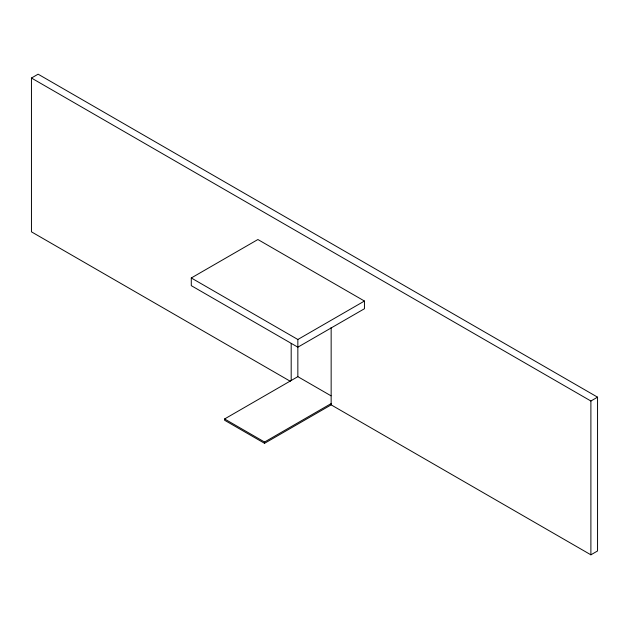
<?xml version="1.0" encoding="UTF-8"?>
<svg xmlns="http://www.w3.org/2000/svg" width="629" height="629" viewBox="0 0 629 629"><rect width="100%" height="100%" fill="white"/><g stroke="black" fill="none" stroke-linecap="round" stroke-linejoin="round"><path stroke-width="0.94" d="M290.339 381.3L31.45 231.834L31.45 78.027L38.11 74.183L597.55 397.166L597.55 550.973L590.89 554.817L331.153 404.864L264.55 443.311L224.592 420.243L224.592 418.961L297.847 376.661L331.011 395.806M191.287 277.971L257.89 239.523L364.45 301.039L364.45 308.729L297.847 347.184L191.287 285.66L191.287 277.971L297.847 339.495L364.45 301.039M224.592 418.961L264.55 442.03L331.153 403.582M31.45 78.027L590.89 401.011L597.55 397.166M590.89 401.011L590.89 554.817M331.153 327.45L331.153 404.864M297.847 339.495L297.847 376.661M291.188 343.418L291.188 380.506M264.55 442.03L264.55 443.311"/></g></svg>
